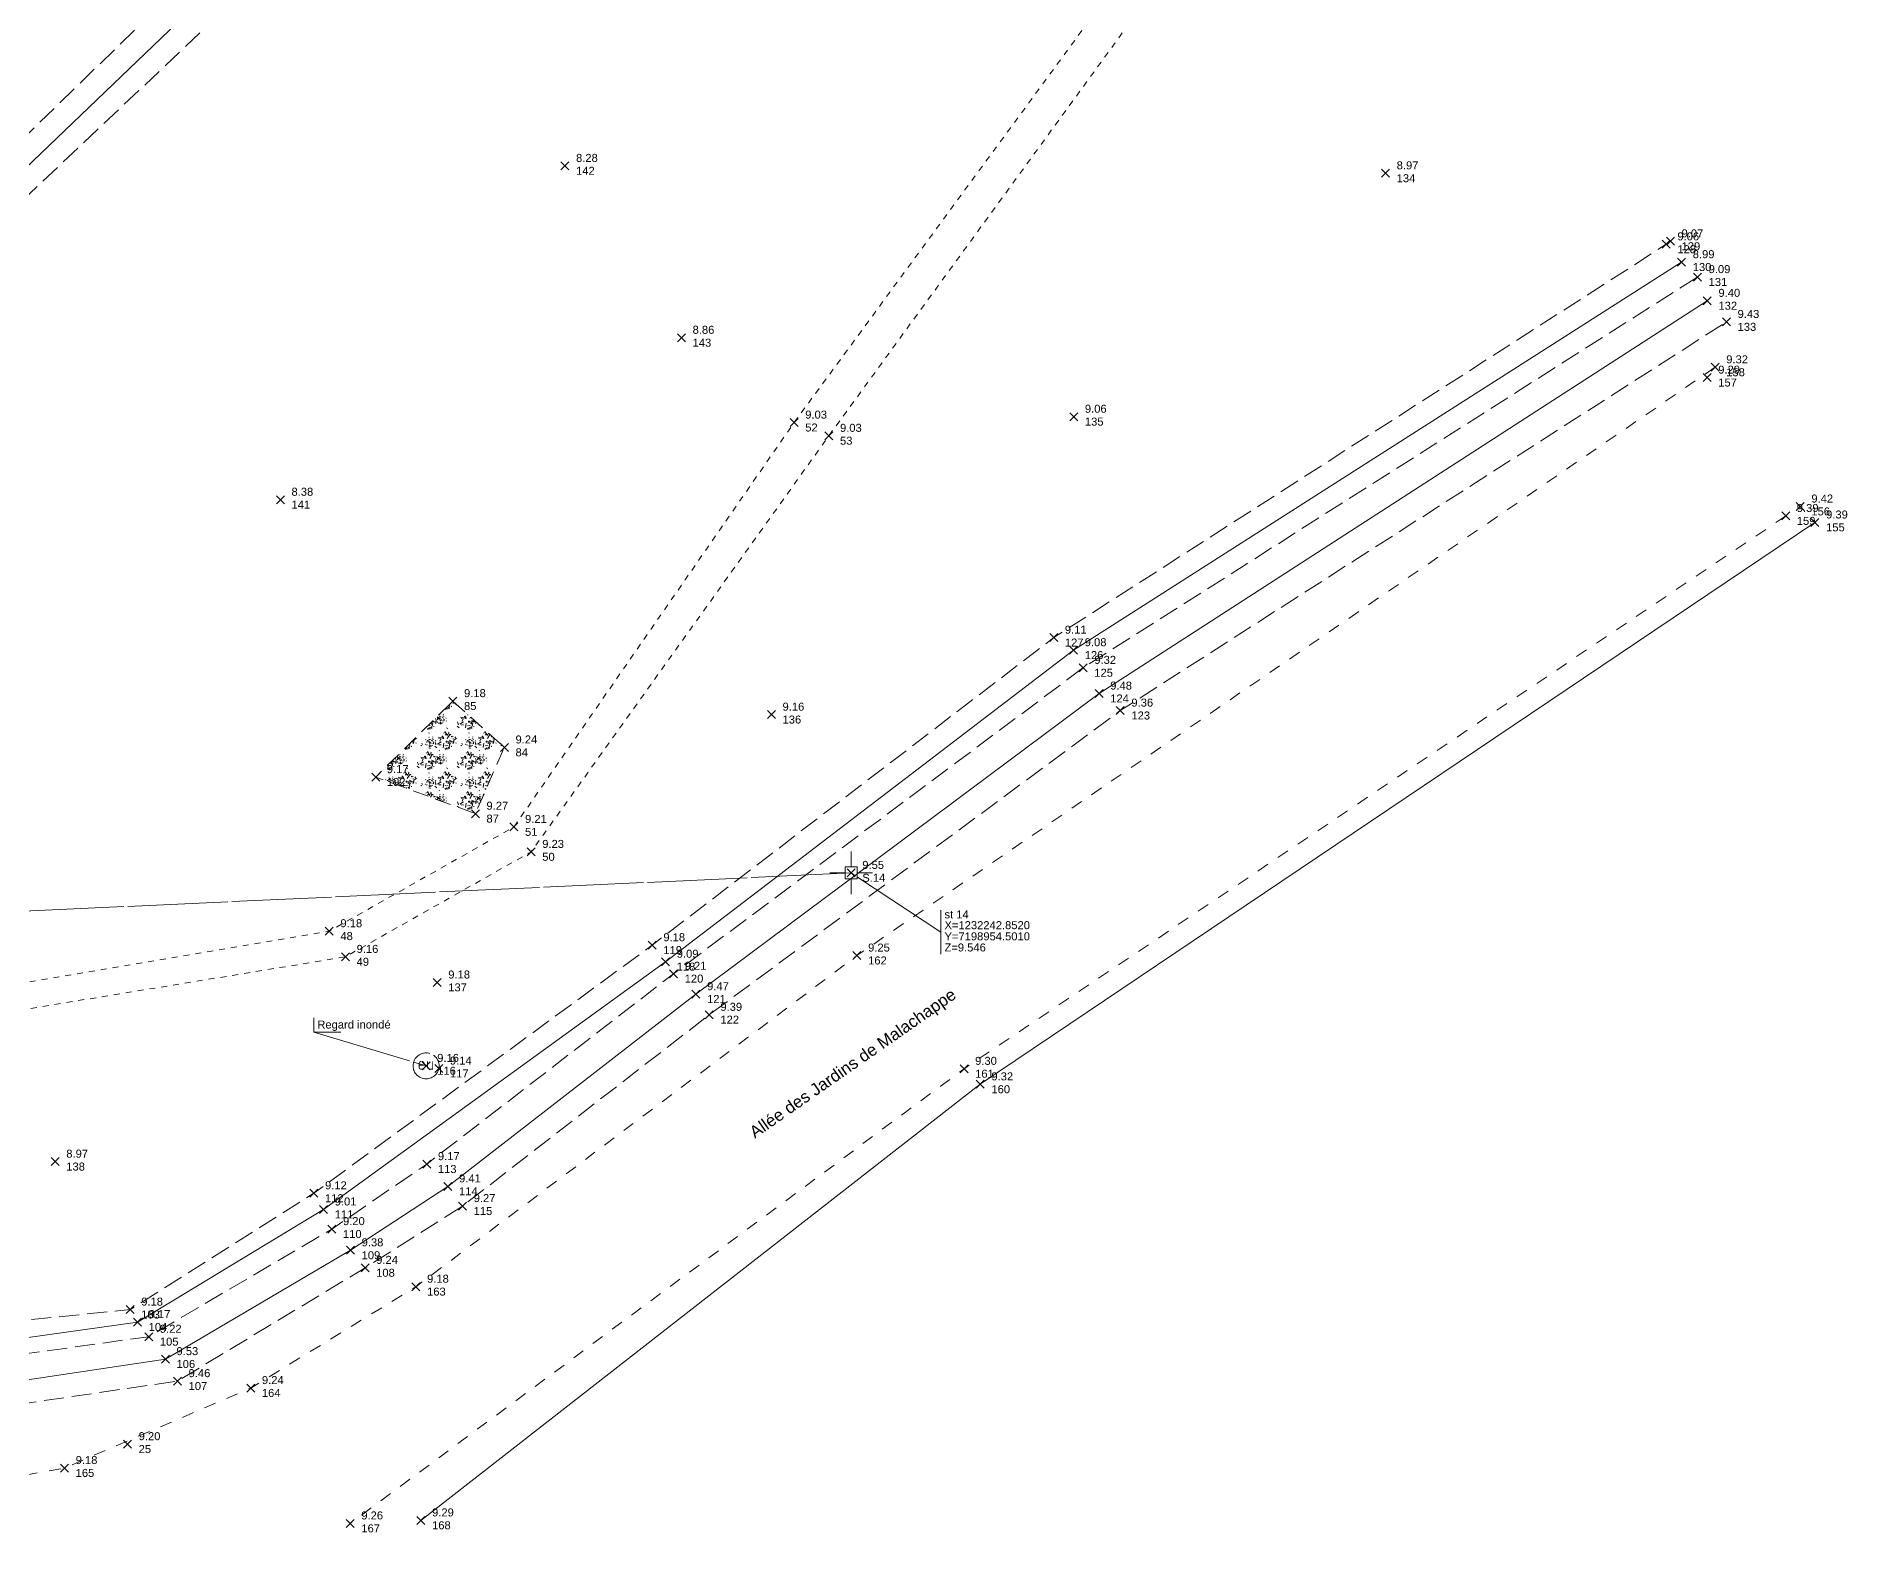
# Model space of a CAD drawing. Header units: metres. Extents: x 1232176 to 1232775, y 7198915 to 7199601.
# Drawn here: x 1232222.49 to 1232268.25, y 7198938.01 to 7198975.41 of the extents above; entities that cross this region are included whole.
import ezdxf
from ezdxf.enums import TextEntityAlignment as Align

# ---------------------------------------------------------------- set-up
doc = ezdxf.new("R2010")
doc.units = ezdxf.units.M
doc.header["$PDMODE"] = 3
doc.header["$PDSIZE"] = 0.1
for name, pattern in [('LL_0829', [0.6, 0.3, -0.3]), ('OL_0942', [0.7, 0.5, -0.2]), ('Socle_Continu', [2.5, 2.5, 0]), ('TL_1181', [0.3, 0.15, -0.15]), ('TL_1182', [0.6, 0.4, -0.2]), ('YL_2901', [2.5, 2.5, 0])]:
    doc.linetypes.add(name, pattern=pattern)
for name, color, linetype, lineweight in [('CLOTU_SCS', 212, 'Socle_Continu', 13), ('HABIL_SCI', 7, 'Socle_Continu', 13), ('JARDH_SCS', 82, 'Socle_Continu', 13), ('JARDI_SCS', 82, 'Socle_Continu', 13), ('NIVEL_SCS', 102, 'Socle_Continu', 13), ('SIGTA_SCI', 7, 'Socle_Continu', 13), ('SIGTM_PSI', 1, 'Socle_Continu', 13), ('SIGTM_SCI', 1, 'Socle_Continu', 13), ('SIGTO_PSI', 255, 'Socle_Continu', 13), ('SIGTO_SCI', 255, 'Socle_Continu', 13), ('VOIRI_SCS', 7, 'Socle_Continu', 13)]:
    doc.layers.add(name, color=color, linetype=linetype, lineweight=lineweight)
for name, color, linetype, lineweight, true_color in [('EAUPL_SCS', 5, 'Socle_Continu', 13, 0x0000ff), ('EAUUS_SCI', 7, 'Socle_Continu', 13, 0x7f3f00), ('EAUUS_SCS', 7, 'Socle_Continu', 13, 0x7f3f00), ('SIGTR_PSS', 7, 'Socle_Continu', 13, 0x9966cc), ('SIGTS_PSS', 7, 'Socle_Continu', 13, 0x9966cc)]:
    doc.layers.add(name, color=color, linetype=linetype, lineweight=lineweight, true_color=true_color)
doc.styles.get("Standard").update_dxf_attribs({"font": 'arial.ttf'})
doc.styles.add('Style_1', font='WINGDNG2.TTF')
doc.linetypes.add('BL_0064', pattern='A,0.508,-0.381,[">",Standard,S=0.254,R=0,X=-0.3,Y=-0.127],0.381', length=1.27)
doc.linetypes.add('OL_0943', pattern='A,0.4,["│",Standard,S=0.127,R=0,X=-0.32,Y=0.08],0.15,["l ı l ı l",Standard,S=0.127,R=0,X=-0.35,Y=0]', length=0.55)
doc.linetypes.add('SL_1142', pattern='A,0.5,0,["£",Style_1,S=0.1,R=0,X=0.2,Y=0],0.5', length=1)

# ---------------------------------------------------------------- blocks, each defined once
blk = doc.blocks.new('YP_1521')
at = {"layer": 'SIGTO_SCI', "color": 7, "linetype": 'Socle_Continu'}
blk.add_point((0, 0), dxfattribs=at)
at = {"layer": 'SIGTA_SCI', "linetype": 'Socle_Continu'}
blk.add_attdef('ALT', (0.278, 0.099), '', height=0.2, dxfattribs=at)
at = {"layer": 'SIGTA_SCI', "linetype": 'Socle_Continu', "flags": 9}
blk.add_attdef('CALQUE_ALT', (1.69, -1.18), '', height=0.2, dxfattribs=at)
at = {"layer": 'SIGTM_SCI', "linetype": 'Socle_Continu'}
blk.add_attdef('MAT', (0.278, -0.223), '', height=0.2, dxfattribs=at)
at = {"layer": 'SIGTM_SCI', "linetype": 'Socle_Continu', "flags": 9}
blk.add_attdef('CALQUE_MAT', (1.69, -1.501), '', height=0.2, dxfattribs=at)
at = {"layer": 'SIGTO_SCI', "linetype": 'Socle_Continu', "flags": 9}
for tag, p in [('ID', (1.69, 0.105)), ('NATURE', (1.69, -0.216)), ('FAMILLE', (1.69, -0.538)), ('CALQUE', (1.69, -0.859)), ('PCRS', (1.69, -1.823))]:
    blk.add_attdef(tag, p, '', height=0.2, dxfattribs=at)
blk = doc.blocks.new('CP_0161')
at = {"layer": 'EAUUS_SCS', "linetype": 'Socle_Continu', "const_width": 0.0333, "flags": 128}
for points in [[(-0.071, -0.125), (-0.195, -0.125, -0.405328), (-0.27, -0.05), (-0.27, 0.075, -0.999132), (-0.071, 0.075), (-0.071, 0.025), (-0.245, 0.025)], [(0.054, 0.175), (0.054, -0.038, 0.410802), (0.141, -0.125), (0.253, -0.125), (0.253, 0.175)]]:
    blk.add_lwpolyline(points, format="xyb", dxfattribs=at)
at = {"layer": 'EAUUS_SCS', "linetype": 'Socle_Continu'}
blk.add_circle((0, 0), 0.5, dxfattribs=at)
at = {"layer": 'EAUUS_SCS', "linetype": 'Socle_Continu', "flags": 9}
for tag, p in [('ID', (0.989, 0.577)), ('NATURE', (0.989, 0.255)), ('FAMILLE', (0.989, -0.066)), ('CALQUE', (0.989, -0.387)), ('PCRS', (0.989, -0.709)), ('TYPE', (0.989, -1.03))]:
    blk.add_attdef(tag, p, '', height=0.2, dxfattribs=at)
blk = doc.blocks.new('*U44')
at = {"layer": 'SIGTO_PSI', "linetype": 'Socle_Continu'}
blk.add_line((2.245, -1.483), (0, 0), dxfattribs=at)
at = {"layer": 'SIGTO_PSI', "linetype": 'Socle_Continu', "flags": 128}
blk.add_lwpolyline([(2.245, -2.033), (2.245, -0.933)], dxfattribs=at)
at = {"layer": 'SIGTO_PSI', "color": 7, "linetype": 'Socle_Continu'}
blk.add_point((0, 0), dxfattribs=at)
at = {"layer": 'SIGTM_PSI', "linetype": 'Socle_Continu', "flags": 9}
blk.add_attdef('CALQUE_MAT', (1.598, -0.695), '', height=0.2, dxfattribs=at)
at = {"layer": 'SIGTM_PSI', "color": 1, "linetype": 'Socle_Continu'}
blk.add_attdef('MAT', (2.333, -1.138), '', height=0.2, dxfattribs=at)
at = {"layer": 'SIGTO_PSI', "linetype": 'Socle_Continu', "flags": 9}
for tag, p in [('NATURE', (1.598, 0.269)), ('ID', (1.598, 0.59)), ('FAMILLE', (1.598, -0.052)), ('CALQUE', (1.598, -0.374)), ('PCRS', (1.598, -1.016))]:
    blk.add_attdef(tag, p, '', height=0.2, dxfattribs=at)
at = {"layer": 'SIGTO_PSI', "linetype": 'Socle_Continu'}
for tag, p in [('X=', (2.333, -1.408)), ('Y=', (2.333, -1.687)), ('Z=', (2.333, -1.965))]:
    blk.add_attdef(tag, p, '', height=0.2, dxfattribs=at)
blk = doc.blocks.new('YP_2907')
at = {"layer": 'SIGTR_PSS', "color": 1, "linetype": 'Socle_Continu'}
blk.add_line((0, 0.15), (0, 0.533), dxfattribs=at)
at = {"layer": 'SIGTR_PSS', "color": 5, "linetype": 'Socle_Continu'}
blk.add_line((-0.15, 0), (-0.533, 0), dxfattribs=at)
at = {"layer": 'SIGTR_PSS', "color": 3, "linetype": 'Socle_Continu'}
blk.add_line((0.533, 0), (0.15, 0), dxfattribs=at)
at = {"layer": 'SIGTR_PSS', "color": 2, "linetype": 'Socle_Continu'}
blk.add_line((0, -0.15), (0, -0.533), dxfattribs=at)
at = {"layer": 'SIGTR_PSS', "color": 4, "linetype": 'Socle_Continu', "flags": 128}
blk.add_lwpolyline([(-0.15, -0.15), (0.15, -0.15), (0.15, 0.15), (-0.15, 0.15)], close=True, dxfattribs=at)
at = {"layer": 'SIGTR_PSS', "linetype": 'Socle_Continu', "flags": 9}
for tag, p in [('NATURE', (1.016, -0.084)), ('ID', (1.016, 0.238)), ('FAMILLE', (1.016, -0.405)), ('CALQUE', (1.016, -0.726)), ('PCRS', (1.016, -1.047))]:
    blk.add_attdef(tag, p, '', height=0.2, dxfattribs=at)
blk = doc.blocks.new('ZP_1565')
at = {"layer": 'HABIL_SCI', "linetype": 'Socle_Continu'}
blk.add_attdef('TYPE', text='', height=0.3, dxfattribs=at).set_placement((0, 0), align=Align.MIDDLE_CENTER)
at = {"layer": 'HABIL_SCI', "linetype": 'Socle_Continu', "flags": 9}
for tag, p in [('ID', (0.547, -0.599)), ('NATURE', (0.547, -0.92)), ('CALQUE', (0.547, -1.563)), ('FAMILLE', (0.547, -1.242)), ('PCRS', (0.533, -1.833))]:
    blk.add_attdef(tag, p, '', height=0.2, dxfattribs=at)
blk = doc.blocks.new('*U66')
at = {"layer": 'EAUUS_SCI', "linetype": 'Socle_Continu'}
blk.add_line((-2.807, 0.847), (0, 0), dxfattribs=at)
at = {"layer": 'EAUUS_SCI', "linetype": 'Socle_Continu', "flags": 128}
blk.add_lwpolyline([(-2.134, 0.847), (-2.807, 0.847), (-2.807, 1.204)], dxfattribs=at)
at = {"layer": 'EAUUS_SCI', "linetype": 'Socle_Continu'}
blk.add_point((0, 0), dxfattribs=at)
blk.add_attdef('TXT', (-2.719, 0.934), '', height=0.2, dxfattribs=at)
at = {"layer": 'EAUUS_SCI', "linetype": 'Socle_Continu', "flags": 9}
for tag, p in [('NATURE', (1.967, -0.177)), ('ID', (1.967, 0.144)), ('FAMILLE', (1.967, -0.499)), ('CALQUE', (1.967, -0.82)), ('PCRS', (1.967, -1.141))]:
    blk.add_attdef(tag, p, '', height=0.2, dxfattribs=at)

msp = doc.modelspace()

# ---------------------------------------------------------------- hatches: boundary and pattern name
at = {"layer": 'JARDH_SCS', "linetype": 'Socle_Continu'}
h = msp.add_hatch(dxfattribs=at)
h.set_pattern_fill('TL_1184', color=256, pattern_type=2)
h.set_pattern_definition([(296.565051, (0.15, 0.18), (1.0000000025, -1.00000000421), [0.02236068, -2.2137073]), (243.434949, (0.16, 0.2), (7.563e-09, -1.000000001118), [0.02236068, -2.2137073]), (0, (0.14, 0.2), (0, 1), [0.02, -0.98]), (285.945396, (0.12, 0.27), (1.0000000011657, -2.9999999985673), [0.0728011, -7.20730879]), (206.565051, (0.14, 0.28), (-1.00000000421, -1.0000000025), [0.02236068, -2.2137073]), (333.434949, (0.12, 0.29), (1.000000001118, 7.563e-09), [0.02236068, -2.2137073]), (251.565051, (0.14, 0.35), (7.2e-11, -1.000000003109), [0.06324555, -3.09903211]), (180, (0.16, 0.35), (-1e-16, -1), [0.02, -0.98]), (296.565051, (0.15, 0.37), (1.0000000025, -1.00000000421), [0.02236068, -2.2137073]), (233.130102, (0.18, 0.41), (-2.0000000185436, -2.9999999876376), [0.05, -4.95]), (180, (0.2, 0.41), (-1e-16, -1), [0.02, -0.98]), (270, (0.2, 0.43), (1, -2e-16), [0.02, -0.98]), (206.565051, (0.24, 0.45), (-1.00000000421, -1.0000000025), [0.04472136, -2.19134662]), (161.565051, (0.27, 0.44), (-1.000000003109, -7.2e-11), [0.03162278, -3.13065488]), (270, (0.27, 0.46), (1, -2e-16), [0.02, -0.98]), (180, (0.33, 0.46), (-1e-16, -1), [0.06, -0.94]), (116.565051, (0.34, 0.44), (-1.0000000025, 1.00000000421), [0.02236068, -2.2137073]), (243.434949, (0.35, 0.46), (7.563e-09, -1.000000001118), [0.02236068, -2.2137073]), (165.963757, (0.39, 0.45), (-1.000000001063, -1.30176e-08), [0.04123106, -4.08187457]), (135, (0.42, 0.42), (-0.99999999832, 6e-17), [0.04242641, -1.37178716]), (90, (0.42, 0.4), (-1, 6e-17), [0.02, -0.98]), (180, (0.44, 0.4), (-1e-16, -1), [0.02, -0.98]), (116.565051, (0.46, 0.36), (-1.0000000025, 1.00000000421), [0.04472136, -2.19134662]), (90, (0.46, 0.34), (-1, 6e-17), [0.02, -0.98]), (153.434949, (0.48, 0.33), (-1.000000001118, -7.563e-09), [0.02236068, -2.2137073]), (90, (0.48, 0.27), (-1, 6e-17), [0.06, -0.94]), (45, (0.46, 0.25), (0, 0.99999999832), [0.02828427, -1.38592929]), (116.565051, (0.47, 0.23), (-1.0000000025, 1.00000000421), [0.02236068, -2.2137073]), (68.198591, (0.45, 0.18), (0.99999997321, 3.000000010085), [0.05385165, -5.33131316]), (18.434949, (0.42, 0.17), (1.99999999364, 1.00000000929), [0.03162278, -3.13065488]), (90, (0.42, 0.15), (-1, 6e-17), [0.02, -0.98]), (36.869898, (0.38, 0.12), (0.999999993819, 1.000000006181), [0.05, -4.95]), (0, (0.35, 0.12), (0, 1), [0.03, -0.97]), (63.434949, (0.34, 0.1), (-7.563e-09, 1.000000001118), [0.02236068, -2.2137073]), (0, (0.28, 0.1), (0, 1), [0.06, -0.94]), (315, (0.26, 0.12), (0.99999999832, -3e-16), [0.02828427, -1.38592929]), (26.565051, (0.24, 0.11), (1.00000000421, 1.0000000025), [0.02236068, -2.2137073]), (341.565051, (0.21, 0.12), (1.000000003109, 7.2e-11), [0.03162278, -3.13065488]), (321.340192, (0.16, 0.16), (4.0000000117843, -2.999999983464), [0.06403124, -6.339093]), (90, (0.31, 0.27), (-1, 6e-17), [0.02, -0.98]), (0, (0.29, 0.27), (0, 1), [0.02, -0.98]), (270, (0.29, 0.29), (1, -2e-16), [0.02, -0.98]), (180, (0.31, 0.29), (-1e-16, -1), [0.02, -0.98]), (90, (0.75, 0.77), (-1, 6e-17), [0.02, -0.98]), (0, (0.73, 0.77), (0, 1), [0.02, -0.98]), (270, (0.73, 0.79), (1, -2e-16), [0.02, -0.98]), (180, (0.75, 0.79), (-1e-16, -1), [0.02, -0.98]), (296.565051, (0.59, 0.68), (1.0000000025, -1.00000000421), [0.02236068, -2.2137073]), (243.434949, (0.6, 0.7), (7.563e-09, -1.000000001118), [0.02236068, -2.2137073]), (0, (0.58, 0.7), (0, 1), [0.02, -0.98]), (285.945396, (0.56, 0.77), (1.0000000011657, -2.9999999985673), [0.0728011, -7.20730879]), (206.565051, (0.58, 0.78), (-1.00000000421, -1.0000000025), [0.02236068, -2.2137073]), (333.434949, (0.56, 0.79), (1.000000001118, 7.563e-09), [0.02236068, -2.2137073]), (251.565051, (0.58, 0.85), (7.2e-11, -1.000000003109), [0.06324555, -3.09903211]), (180, (0.6, 0.85), (-1e-16, -1), [0.02, -0.98]), (296.565051, (0.59, 0.87), (1.0000000025, -1.00000000421), [0.02236068, -2.2137073]), (233.130102, (0.62, 0.91), (-2.0000000185436, -2.9999999876376), [0.05, -4.95]), (180, (0.64, 0.91), (-1e-16, -1), [0.02, -0.98]), (270, (0.64, 0.93), (1, -2e-16), [0.02, -0.98]), (206.565051, (0.68, 0.95), (-1.00000000421, -1.0000000025), [0.04472136, -2.19134662]), (161.565051, (0.71, 0.94), (-1.000000003109, -7.2e-11), [0.03162278, -3.13065488]), (270, (0.71, 0.96), (1, -2e-16), [0.02, -0.98]), (180, (0.77, 0.96), (-1e-16, -1), [0.06, -0.94]), (116.565051, (0.78, 0.94), (-1.0000000025, 1.00000000421), [0.02236068, -2.2137073]), (243.434949, (0.79, 0.96), (7.563e-09, -1.000000001118), [0.02236068, -2.2137073]), (165.963757, (0.83, 0.95), (-1.000000001063, -1.30176e-08), [0.04123106, -4.08187457]), (135, (0.86, 0.92), (-0.99999999832, 6e-17), [0.04242641, -1.37178716]), (90, (0.86, 0.9), (-1, 6e-17), [0.02, -0.98]), (180, (0.88, 0.9), (-1e-16, -1), [0.02, -0.98]), (116.565051, (0.9, 0.86), (-1.0000000025, 1.00000000421), [0.04472136, -2.19134662]), (90, (0.9, 0.84), (-1, 6e-17), [0.02, -0.98]), (153.434949, (0.92, 0.83), (-1.000000001118, -7.563e-09), [0.02236068, -2.2137073]), (90, (0.92, 0.77), (-1, 6e-17), [0.06, -0.94]), (45, (0.9, 0.75), (0, 0.99999999832), [0.02828427, -1.38592929]), (116.565051, (0.91, 0.73), (-1.0000000025, 1.00000000421), [0.02236068, -2.2137073]), (68.198591, (0.89, 0.68), (0.99999997321, 3.000000010085), [0.05385165, -5.33131316]), (18.434949, (0.86, 0.67), (1.99999999364, 1.00000000929), [0.03162278, -3.13065488]), (90, (0.86, 0.65), (-1, 6e-17), [0.02, -0.98]), (36.869898, (0.82, 0.62), (0.999999993819, 1.000000006181), [0.05, -4.95]), (0, (0.79, 0.62), (0, 1), [0.03, -0.97]), (63.434949, (0.78, 0.6), (-7.563e-09, 1.000000001118), [0.02236068, -2.2137073]), (0, (0.72, 0.6), (0, 1), [0.06, -0.94]), (315, (0.7, 0.62), (0.99999999832, -3e-16), [0.02828427, -1.38592929]), (26.565051, (0.68, 0.61), (1.00000000421, 1.0000000025), [0.02236068, -2.2137073]), (341.565051, (0.65, 0.62), (1.000000003109, 7.2e-11), [0.03162278, -3.13065488]), (321.340192, (0.6, 0.66), (4.0000000117843, -2.999999983464), [0.06403124, -6.339093]), (296.565051, (0.51, 0.265), (1.0000000025, -1.00000000421), [0.01118034, -2.22488764]), (243.434949, (0.515, 0.275), (7.563e-09, -1.000000001118), [0.01118034, -2.22488764]), (0, (0.505, 0.275), (0, 1), [0.01, -0.99]), (285.945396, (0.495, 0.31), (1.0000000011657, -2.9999999985673), [0.03640055, -7.24370934]), (206.565051, (0.505, 0.315), (-1.00000000421, -1.0000000025), [0.01118034, -2.22488764]), (333.434949, (0.495, 0.32), (1.000000001118, 7.563e-09), [0.01118034, -2.22488764]), (251.565051, (0.505, 0.35), (7.2e-11, -1.000000003109), [0.03162278, -3.13065488]), (180, (0.515, 0.35), (-1e-16, -1), [0.01, -0.99]), (296.565051, (0.51, 0.36), (1.0000000025, -1.00000000421), [0.01118034, -2.22488764]), (233.130102, (0.525, 0.38), (-2.0000000185436, -2.9999999876376), [0.025, -4.975]), (180, (0.535, 0.38), (-1e-16, -1), [0.01, -0.99]), (270, (0.535, 0.39), (1, -2e-16), [0.01, -0.99]), (206.565051, (0.555, 0.4), (-1.00000000421, -1.0000000025), [0.02236068, -2.2137073]), (161.565051, (0.57, 0.395), (-1.000000003109, -7.2e-11), [0.01581139, -3.14646627]), (270, (0.57, 0.405), (1, -2e-16), [0.01, -0.99]), (180, (0.6, 0.405), (-1e-16, -1), [0.03, -0.97]), (116.565051, (0.605, 0.395), (-1.0000000025, 1.00000000421), [0.01118034, -2.22488764]), (243.434949, (0.61, 0.405), (7.563e-09, -1.000000001118), [0.01118034, -2.22488764]), (165.963757, (0.63, 0.4), (-1.000000001063, -1.30176e-08), [0.02061553, -4.1024901]), (135, (0.645, 0.385), (-0.99999999832, 6e-17), [0.0212132, -1.39300036]), (90, (0.645, 0.375), (-1, 6e-17), [0.01, -0.99]), (180, (0.655, 0.375), (-1e-16, -1), [0.01, -0.99]), (116.565051, (0.665, 0.355), (-1.0000000025, 1.00000000421), [0.02236068, -2.2137073]), (90, (0.665, 0.345), (-1, 6e-17), [0.01, -0.99]), (153.434949, (0.675, 0.34), (-1.000000001118, -7.563e-09), [0.01118034, -2.22488764]), (90, (0.675, 0.31), (-1, 6e-17), [0.03, -0.97]), (45, (0.665, 0.3), (0, 0.99999999832), [0.01414214, -1.40007143]), (116.565051, (0.67, 0.29), (-1.0000000025, 1.00000000421), [0.01118034, -2.22488764]), (68.198591, (0.66, 0.265), (0.99999997321, 3.000000010085), [0.02692582, -5.35823898]), (18.434949, (0.645, 0.26), (1.99999999364, 1.00000000929), [0.01581139, -3.14646627]), (90, (0.645, 0.25), (-1, 6e-17), [0.01, -0.99]), (36.869898, (0.625, 0.235), (0.999999993819, 1.000000006181), [0.025, -4.975]), (0, (0.61, 0.235), (0, 1), [0.015, -0.985]), (63.434949, (0.605, 0.225), (-7.563e-09, 1.000000001118), [0.01118034, -2.22488764]), (0, (0.575, 0.225), (0, 1), [0.03, -0.97]), (315, (0.565, 0.235), (0.99999999832, -3e-16), [0.01414214, -1.40007143]), (26.565051, (0.555, 0.23), (1.00000000421, 1.0000000025), [0.01118034, -2.22488764]), (341.565051, (0.54, 0.235), (1.000000003109, 7.2e-11), [0.01581139, -3.14646627]), (321.340192, (0.515, 0.255), (4.0000000117843, -2.999999983464), [0.03201562, -6.37110862]), (90, (0.59, 0.31), (-1, 6e-17), [0.01, -0.99]), (0, (0.58, 0.31), (0, 1), [0.01, -0.99]), (270, (0.58, 0.32), (1, -2e-16), [0.01, -0.99]), (180, (0.59, 0.32), (-1e-16, -1), [0.01, -0.99]), (90, (0.325, 0.74), (-1, 6e-17), [0.01, -0.99]), (0, (0.315, 0.74), (0, 1), [0.01, -0.99]), (270, (0.315, 0.75), (1, -2e-16), [0.01, -0.99]), (180, (0.325, 0.75), (-1e-16, -1), [0.01, -0.99]), (296.565051, (0.245, 0.695), (1.0000000025, -1.00000000421), [0.01118034, -2.22488764]), (243.434949, (0.25, 0.705), (7.563e-09, -1.000000001118), [0.01118034, -2.22488764]), (0, (0.24, 0.705), (0, 1), [0.01, -0.99]), (285.945396, (0.23, 0.74), (1.0000000011657, -2.9999999985673), [0.03640055, -7.24370934]), (206.565051, (0.24, 0.745), (-1.00000000421, -1.0000000025), [0.01118034, -2.22488764]), (333.434949, (0.23, 0.75), (1.000000001118, 7.563e-09), [0.01118034, -2.22488764]), (251.565051, (0.24, 0.78), (7.2e-11, -1.000000003109), [0.03162278, -3.13065488]), (180, (0.25, 0.78), (-1e-16, -1), [0.01, -0.99]), (296.565051, (0.245, 0.79), (1.0000000025, -1.00000000421), [0.01118034, -2.22488764]), (233.130102, (0.26, 0.81), (-2.0000000185436, -2.9999999876376), [0.025, -4.975]), (180, (0.27, 0.81), (-1e-16, -1), [0.01, -0.99]), (270, (0.27, 0.82), (1, -2e-16), [0.01, -0.99]), (206.565051, (0.29, 0.83), (-1.00000000421, -1.0000000025), [0.02236068, -2.2137073]), (161.565051, (0.305, 0.825), (-1.000000003109, -7.2e-11), [0.01581139, -3.14646627]), (270, (0.305, 0.835), (1, -2e-16), [0.01, -0.99]), (180, (0.335, 0.835), (-1e-16, -1), [0.03, -0.97]), (116.565051, (0.34, 0.825), (-1.0000000025, 1.00000000421), [0.01118034, -2.22488764]), (243.434949, (0.345, 0.835), (7.563e-09, -1.000000001118), [0.01118034, -2.22488764]), (165.963757, (0.365, 0.83), (-1.000000001063, -1.30176e-08), [0.02061553, -4.1024901]), (135, (0.38, 0.815), (-0.99999999832, 6e-17), [0.0212132, -1.39300036]), (90, (0.38, 0.805), (-1, 6e-17), [0.01, -0.99]), (180, (0.39, 0.805), (-1e-16, -1), [0.01, -0.99]), (116.565051, (0.4, 0.785), (-1.0000000025, 1.00000000421), [0.02236068, -2.2137073]), (90, (0.4, 0.775), (-1, 6e-17), [0.01, -0.99]), (153.434949, (0.41, 0.77), (-1.000000001118, -7.563e-09), [0.01118034, -2.22488764]), (90, (0.41, 0.74), (-1, 6e-17), [0.03, -0.97]), (45, (0.4, 0.73), (0, 0.99999999832), [0.01414214, -1.40007143]), (116.565051, (0.405, 0.72), (-1.0000000025, 1.00000000421), [0.01118034, -2.22488764]), (68.198591, (0.395, 0.695), (0.99999997321, 3.000000010085), [0.02692582, -5.35823898]), (18.434949, (0.38, 0.69), (1.99999999364, 1.00000000929), [0.01581139, -3.14646627]), (90, (0.38, 0.68), (-1, 6e-17), [0.01, -0.99]), (36.869898, (0.36, 0.665), (0.999999993819, 1.000000006181), [0.025, -4.975]), (0, (0.345, 0.665), (0, 1), [0.015, -0.985]), (63.434949, (0.34, 0.655), (-7.563e-09, 1.000000001118), [0.01118034, -2.22488764]), (0, (0.31, 0.655), (0, 1), [0.03, -0.97]), (315, (0.3, 0.665), (0.99999999832, -3e-16), [0.01414214, -1.40007143]), (26.565051, (0.29, 0.66), (1.00000000421, 1.0000000025), [0.01118034, -2.22488764]), (341.565051, (0.275, 0.665), (1.000000003109, 7.2e-11), [0.01581139, -3.14646627]), (321.340192, (0.25, 0.685), (4.0000000117843, -2.999999983464), [0.03201562, -6.37110862]), (0, (0.78, 0.78), (0, 1), [0.13, -0.87]), (59.036243, (0.75, 0.81), (1.0000000137878, 1.999999997031), [0.11661904, -5.71433286]), (38.659808, (0.81, 0.83), (1.000000007959, 0.9999999959662), [0.06403124, -6.339093]), (120.963757, (0.72, 0.82), (-2.0000000296986, 2.9999999828884), [0.11661904, -5.71433286]), (169.695154, (0.7, 0.79), (-6.0000000095237, 0.9999999502402), [0.1118034, -11.06853649]), (213.690068, (0.71, 0.76), (-0.999999990211, -1.000000009531), [0.10816654, -3.49738474]), (259.695154, (0.73, 0.73), (-0.9999999502402, -6.0000000095237), [0.1118034, -11.06853649]), (288.434949, (0.78, 0.73), (1.00000000929, -1.99999999364), [0.09486833, -3.06740933]), (333.434949, (0.82, 0.74), (1.000000001118, 7.563e-09), [0.06708204, -2.16898594]), (333.434949, (0.38, 0.24), (1.000000001118, 7.563e-09), [0.06708204, -2.16898594]), (288.434949, (0.34, 0.23), (1.00000000929, -1.99999999364), [0.09486833, -3.06740933]), (259.695154, (0.29, 0.23), (-0.9999999502402, -6.0000000095237), [0.1118034, -11.06853649]), (213.690068, (0.27, 0.26), (-0.999999990211, -1.000000009531), [0.10816654, -3.49738474]), (169.695154, (0.26, 0.29), (-6.0000000095237, 0.9999999502402), [0.1118034, -11.06853649]), (120.963757, (0.28, 0.32), (-2.0000000296986, 2.9999999828884), [0.11661904, -5.71433286]), (38.659808, (0.37, 0.33), (1.000000007959, 0.9999999959662), [0.06403124, -6.339093]), (59.036243, (0.31, 0.31), (1.0000000137878, 1.999999997031), [0.11661904, -5.71433286]), (0, (0.34, 0.28), (0, 1), [0.13, -0.87])])
h.paths.add_polyline_path([(1232232.897, 7198958.796), (1232234.184, 7198957.638), (1232233.458, 7198955.981), (1232230.968, 7198956.898)])

# ---------------------------------------------------------------- linework, layer by layer
at = {"layer": 'CLOTU_SCS', "linetype": 'SL_1142', "flags": 128}
msp.add_lwpolyline([(1232266.944, 7198963.263), (1232246.08, 7198949.214), (1232232.098, 7198938.311)], dxfattribs=at)
at = {"layer": 'EAUPL_SCS', "linetype": 'BL_0064', "flags": 128}
for points in [[(1232237.234, 7198987.132), (1232227.806, 7198977.485), (1232220.589, 7198970.568), (1232209.648, 7198961.128), (1232205.946, 7198957.91), (1232198.698, 7198952.616)], [(1232263.611, 7198969.772), (1232248.413, 7198960.069), (1232238.214, 7198952.28), (1232229.665, 7198946.085), (1232225.014, 7198943.27), (1232219.535, 7198942.502), (1232214.097, 7198944.488), (1232206.664, 7198948.207)]]:
    msp.add_lwpolyline(points, dxfattribs=at)
at = {"layer": 'JARDI_SCS', "linetype": 'TL_1181', "flags": 128}
for points in [[(1232197.06, 7198951.518), (1232204.639, 7198950.048), (1232217.277, 7198950.282), (1232230.212, 7198952.401), (1232234.852, 7198955.026), (1232242.295, 7198965.43), (1232249.869, 7198975.83), (1232256.468, 7198988.753), (1232264.142, 7199003.533), (1232271.251, 7199015.397), (1232276.542, 7199025.341), (1232278.484, 7199028.71), (1232285.571, 7199042.458), (1232285.56, 7199042.46), (1232292.377, 7199055.57), (1232299.068, 7199069.119), (1232306.411, 7199084.694), (1232312.811, 7199099.074), (1232315.966, 7199109.521), (1232317.358, 7199111.685), (1232322.389, 7199122.971), (1232326.303, 7199133.223), (1232333.096, 7199149.218), (1232338.076, 7199161.483), (1232342.843, 7199171.409), (1232353.238, 7199171.663), (1232363.741, 7199172.404), (1232365.434, 7199171.286), (1232370.442, 7199166.605)], [(1232197.318, 7198952.162), (1232204.569, 7198950.784), (1232217.427, 7198950.952), (1232229.807, 7198953.043), (1232234.422, 7198955.65), (1232241.426, 7198965.76), (1232249.197, 7198976.349), (1232255.77, 7198989.034), (1232263.664, 7199003.848), (1232270.486, 7199015.828), (1232275.89, 7199025.669), (1232277.688, 7199029.021), (1232284.367, 7199043.587), (1232291.149, 7199056.187), (1232298.121, 7199070.207), (1232305.335, 7199085.131), (1232311.308, 7199100.408), (1232314.657, 7199109.964), (1232316.587, 7199112.624), (1232321.556, 7199123.392), (1232325.17, 7199133.326), (1232331.89, 7199149.966), (1232336.807, 7199161.739), (1232341.221, 7199171.891), (1232340.856, 7199172.183), (1232336.543, 7199171.293), (1232332.148, 7199170.691), (1232330.491, 7199170.096)]]:
    msp.add_lwpolyline(points, dxfattribs=at)
at = {"layer": 'JARDI_SCS', "linetype": 'TL_1182', "flags": 128}
msp.add_lwpolyline([(1232232.897, 7198958.796), (1232234.184, 7198957.638), (1232233.458, 7198955.981), (1232230.968, 7198956.898)], close=True, dxfattribs=at)
at = {"layer": 'NIVEL_SCS', "linetype": 'OL_0942', "flags": 128}
for points in [[(1232198.329, 7198953.228), (1232205.573, 7198958.314), (1232209.331, 7198961.751), (1232220.256, 7198971.01), (1232227.378, 7198977.95), (1232236.819, 7198987.546)], [(1232198.87, 7198952.325), (1232206.275, 7198957.246), (1232210.022, 7198960.794), (1232221.043, 7198970.283), (1232228.304, 7198977.136), (1232237.717, 7198986.748)], [(1232206.759, 7198948.642), (1232214.226, 7198944.952), (1232219.651, 7198943.056), (1232224.828, 7198943.581), (1232229.422, 7198946.489), (1232237.879, 7198952.693), (1232247.916, 7198960.383), (1232263.227, 7198970.217), (1232263.332, 7198970.292)], [(1232205.24, 7198948.36), (1232213.945, 7198944.119), (1232219.355, 7198942.081), (1232225.294, 7198942.903), (1232229.871, 7198945.594), (1232232.244, 7198947.219), (1232238.413, 7198951.98), (1232248.652, 7198959.628), (1232264.008, 7198969.399)], [(1232204.453, 7198947.115), (1232213.635, 7198942.844), (1232218.999, 7198940.764), (1232226.012, 7198941.793), (1232230.701, 7198944.625), (1232233.138, 7198946.17), (1232239.305, 7198950.953), (1232249.579, 7198958.559), (1232264.732, 7198968.277)]]:
    msp.add_lwpolyline(points, dxfattribs=at)
at = {"layer": 'NIVEL_SCS', "linetype": 'OL_0943', "flags": 128}
for points in [[(1232205.34, 7198947.439), (1232213.828, 7198943.363), (1232219.197, 7198941.366), (1232225.71, 7198942.344), (1232230.337, 7198945.064), (1232232.772, 7198946.663), (1232238.973, 7198951.469), (1232249.05, 7198958.985), (1232264.253, 7198968.805)], [(1232264.253, 7198968.805), (1232249.05, 7198958.985), (1232238.973, 7198951.469), (1232232.772, 7198946.663), (1232230.337, 7198945.064), (1232225.71, 7198942.344), (1232219.197, 7198941.366), (1232213.828, 7198943.363), (1232205.34, 7198947.439)]]:
    msp.add_lwpolyline(points, dxfattribs=at)
at = {"layer": 'SIGTS_PSS', "linetype": 'YL_2901', "flags": 128}
msp.add_lwpolyline([(1232242.852, 7198954.501), (1232189.936, 7198952.042), (1232261.971, 7199028.11), (1232304.103, 7199106.496), (1232331.072, 7199190.429), (1232351.22, 7199279.26), (1232386.124, 7199352.6), (1232443.41, 7199421.398), (1232502.151, 7199471.743), (1232588.035, 7199526.334), (1232660.288, 7199552.976), (1232726.202, 7199576.527)], dxfattribs=at)
at = {"layer": 'VOIRI_SCS', "linetype": 'LL_0829', "flags": 128}
for points in [[(1232264.448, 7198967.142), (1232242.997, 7198952.434), (1232231.973, 7198944.154), (1232227.845, 7198941.62), (1232223.189, 7198939.62), (1232220.63, 7198939.154), (1232219.365, 7198939.33), (1232214.972, 7198940.783), (1232213.989, 7198941.41), (1232204.769, 7198945.131), (1232196.071, 7198947.718), (1232190.401, 7198949.454), (1232199.035, 7198956.071), (1232200.974, 7198957.759), (1232208.559, 7198963.401), (1232218.882, 7198972.656), (1232226.247, 7198979.752), (1232235.334, 7198990.017), (1232245.164, 7199001.443), (1232253.668, 7199013.241), (1232262.097, 7199024.88), (1232265.025, 7199029.428), (1232270.393, 7199037.074), (1232278.528, 7199050.379), (1232285.757, 7199063.391), (1232293.191, 7199078.483), (1232299.512, 7199091.597), (1232305.874, 7199105.985), (1232309.352, 7199114.501), (1232313.991, 7199126.749), (1232314.013, 7199126.735), (1232316.572, 7199133.571), (1232321.418, 7199146.84), (1232323.658, 7199153.346), (1232327.983, 7199169.015), (1232331.288, 7199182.821), (1232332.979, 7199190.084), (1232334.89, 7199199.194), (1232339.034, 7199217.064), (1232342.461, 7199233.272), (1232345.972, 7199248.362), (1232349.435, 7199264.231), (1232352.901, 7199278.613), (1232355.41, 7199286.81), (1232359.336, 7199297.685), (1232365.649, 7199311.082), (1232369.944, 7199319.768), (1232376.31, 7199331.192), (1232383.669, 7199344.852), (1232387.816, 7199351.752), (1232397.929, 7199366.342), (1232397.929, 7199366.339), (1232405.617, 7199376.459), (1232414.476, 7199386.893), (1232423.748, 7199397.724), (1232433.779, 7199408.257), (1232441.695, 7199416.935), (1232446.766, 7199422.267), (1232457.418, 7199433.059), (1232463.623, 7199438.896), (1232473.106, 7199447.147), (1232483.425, 7199455.408), (1232496.702, 7199465.337), (1232506.632, 7199472.59), (1232518.357, 7199480.883), (1232530.969, 7199489.799), (1232543.143, 7199497.952), (1232556.139, 7199507.145), (1232564.529, 7199512.496), (1232574.3, 7199518.05), (1232586.197, 7199523.376), (1232586.718, 7199523.598), (1232588.026, 7199524.127), (1232592.391, 7199525.059), (1232593.696, 7199524.843), (1232594.367, 7199524.3), (1232594.376, 7199523.797), (1232593.886, 7199523.45), (1232593.298, 7199523.09), (1232592.872, 7199522.768)], [(1232266.212, 7198963.425), (1232245.673, 7198949.602), (1232230.33, 7198938.235)]]:
    msp.add_lwpolyline(points, dxfattribs=at)

# ---------------------------------------------------------------- block references
at = {"layer": 'EAUUS_SCI', "linetype": 'Socle_Continu'}
msp.add_blockref('*U66', (1232232.227, 7198949.675), dxfattribs=at).add_auto_attribs({'TXT': 'Regard inondé'})
at = {"layer": 'EAUUS_SCS', "linetype": 'Socle_Continu', "xscale": 0.6506562944899742, "yscale": 0.6506562944899742}
msp.add_blockref('CP_0161', (1232232.227, 7198949.675), dxfattribs=at)
at = {"layer": 'HABIL_SCI', "linetype": 'Socle_Continu', "rotation": 34.92891020454404}
msp.add_blockref('ZP_1565', (1232242.89, 7198949.744), dxfattribs=at).add_auto_attribs({'TYPE': 'Allée des Jardins de Malachappe'})
at = {"layer": 'SIGTO_PSI', "color": 193, "linetype": 'Socle_Continu'}
msp.add_blockref('*U44', (1232242.852, 7198954.501), dxfattribs=at).add_auto_attribs({'MAT': 'st 14', 'X=': 'X=1232242.8520', 'Y=': 'Y=7198954.5010', 'Z=': 'Z=9.546'})
at = {"layer": 'SIGTO_SCI', "linetype": 'Socle_Continu'}
for p, values in [((1232235.697, 7198972.179), {'ALT': '8.28', 'MAT': '142'}), ((1232256.21, 7198971.993), {'ALT': '8.97', 'MAT': '134'}), ((1232263.227, 7198970.217), {'ALT': '9.06', 'MAT': '128'}), ((1232263.332, 7198970.292), {'ALT': '9.07', 'MAT': '129'}), ((1232263.611, 7198969.772), {'ALT': '8.99', 'MAT': '130'}), ((1232264.008, 7198969.399), {'ALT': '9.09', 'MAT': '131'}), ((1232264.253, 7198968.805), {'ALT': '9.40', 'MAT': '132'}), ((1232264.732, 7198968.277), {'ALT': '9.43', 'MAT': '133'}), ((1232238.611, 7198967.881), {'ALT': '8.86', 'MAT': '143'}), ((1232264.448, 7198967.142), {'ALT': '9.32', 'MAT': '158'}), ((1232264.248, 7198966.885), {'ALT': '9.29', 'MAT': '157'}), ((1232241.426, 7198965.76), {'ALT': '9.03', 'MAT': '52'}), ((1232248.417, 7198965.907), {'ALT': '9.06', 'MAT': '135'}), ((1232242.295, 7198965.43), {'ALT': '9.03', 'MAT': '53'}), ((1232228.584, 7198963.831), {'ALT': '8.38', 'MAT': '141'}), ((1232266.576, 7198963.662), {'ALT': '9.42', 'MAT': '156'}), ((1232266.212, 7198963.425), {'ALT': '9.39', 'MAT': '159'}), ((1232266.944, 7198963.263), {'ALT': '9.39', 'MAT': '155'}), ((1232247.916, 7198960.383), {'ALT': '9.11', 'MAT': '127'}), ((1232248.413, 7198960.069), {'ALT': '9.08', 'MAT': '126'}), ((1232248.652, 7198959.628), {'ALT': '9.32', 'MAT': '125'}), ((1232249.05, 7198958.985), {'ALT': '9.48', 'MAT': '124'}), ((1232232.897, 7198958.796), {'ALT': '9.18', 'MAT': '85'}), ((1232240.859, 7198958.458), {'ALT': '9.16', 'MAT': '136'}), ((1232249.579, 7198958.559), {'ALT': '9.36', 'MAT': '123'}), ((1232234.184, 7198957.638), {'ALT': '9.24', 'MAT': '84'}), ((1232230.968, 7198956.898), {'ALT': '9.17', 'MAT': '192'}), ((1232233.458, 7198955.981), {'ALT': '9.27', 'MAT': '87'}), ((1232234.422, 7198955.65), {'ALT': '9.21', 'MAT': '51'}), ((1232234.852, 7198955.026), {'ALT': '9.23', 'MAT': '50'}), ((1232242.852, 7198954.501), {'ALT': '9.55', 'MAT': 'S.14'}), ((1232229.807, 7198953.043), {'ALT': '9.18', 'MAT': '48'}), ((1232237.879, 7198952.693), {'ALT': '9.18', 'MAT': '119'}), ((1232230.212, 7198952.401), {'ALT': '9.16', 'MAT': '49'}), ((1232238.214, 7198952.28), {'ALT': '9.09', 'MAT': '118'}), ((1232242.997, 7198952.434), {'ALT': '9.25', 'MAT': '162'}), ((1232232.503, 7198951.761), {'ALT': '9.18', 'MAT': '137'}), ((1232238.413, 7198951.98), {'ALT': '9.21', 'MAT': '120'}), ((1232238.973, 7198951.469), {'ALT': '9.47', 'MAT': '121'}), ((1232239.305, 7198950.953), {'ALT': '9.39', 'MAT': '122'}), ((1232232.227, 7198949.675), {'ALT': '9.16', 'MAT': '116'}), ((1232232.545, 7198949.608), {'ALT': '9.14', 'MAT': '117'}), ((1232245.673, 7198949.602), {'ALT': '9.30', 'MAT': '161'}), ((1232246.08, 7198949.214), {'ALT': '9.32', 'MAT': '160'}), ((1232222.955, 7198947.281), {'ALT': '8.97', 'MAT': '138'}), ((1232232.244, 7198947.219), {'ALT': '9.17', 'MAT': '113'}), ((1232232.772, 7198946.663), {'ALT': '9.41', 'MAT': '114'}), ((1232229.422, 7198946.489), {'ALT': '9.12', 'MAT': '112'}), ((1232229.665, 7198946.085), {'ALT': '9.01', 'MAT': '111'}), ((1232233.138, 7198946.17), {'ALT': '9.27', 'MAT': '115'}), ((1232229.871, 7198945.594), {'ALT': '9.20', 'MAT': '110'}), ((1232230.337, 7198945.064), {'ALT': '9.38', 'MAT': '109'}), ((1232230.701, 7198944.625), {'ALT': '9.24', 'MAT': '108'}), ((1232231.973, 7198944.154), {'ALT': '9.18', 'MAT': '163'}), ((1232224.828, 7198943.581), {'ALT': '9.18', 'MAT': '103'}), ((1232225.014, 7198943.27), {'ALT': '9.17', 'MAT': '104'}), ((1232225.294, 7198942.903), {'ALT': '9.22', 'MAT': '105'}), ((1232225.71, 7198942.344), {'ALT': '9.53', 'MAT': '106'}), ((1232226.012, 7198941.793), {'ALT': '9.46', 'MAT': '107'}), ((1232227.845, 7198941.62), {'ALT': '9.24', 'MAT': '164'}), ((1232224.764, 7198940.217), {'ALT': '9.20', 'MAT': '25'}), ((1232223.189, 7198939.62), {'ALT': '9.18', 'MAT': '165'}), ((1232232.098, 7198938.311), {'ALT': '9.29', 'MAT': '168'}), ((1232230.33, 7198938.235), {'ALT': '9.26', 'MAT': '167'})]:
    msp.add_blockref('YP_1521', p, dxfattribs=at).add_auto_attribs(values)
at = {"layer": 'SIGTR_PSS', "linetype": 'Socle_Continu'}
msp.add_blockref('YP_2907', (1232242.852, 7198954.501), dxfattribs=at)

doc.saveas('drawing.dxf')
